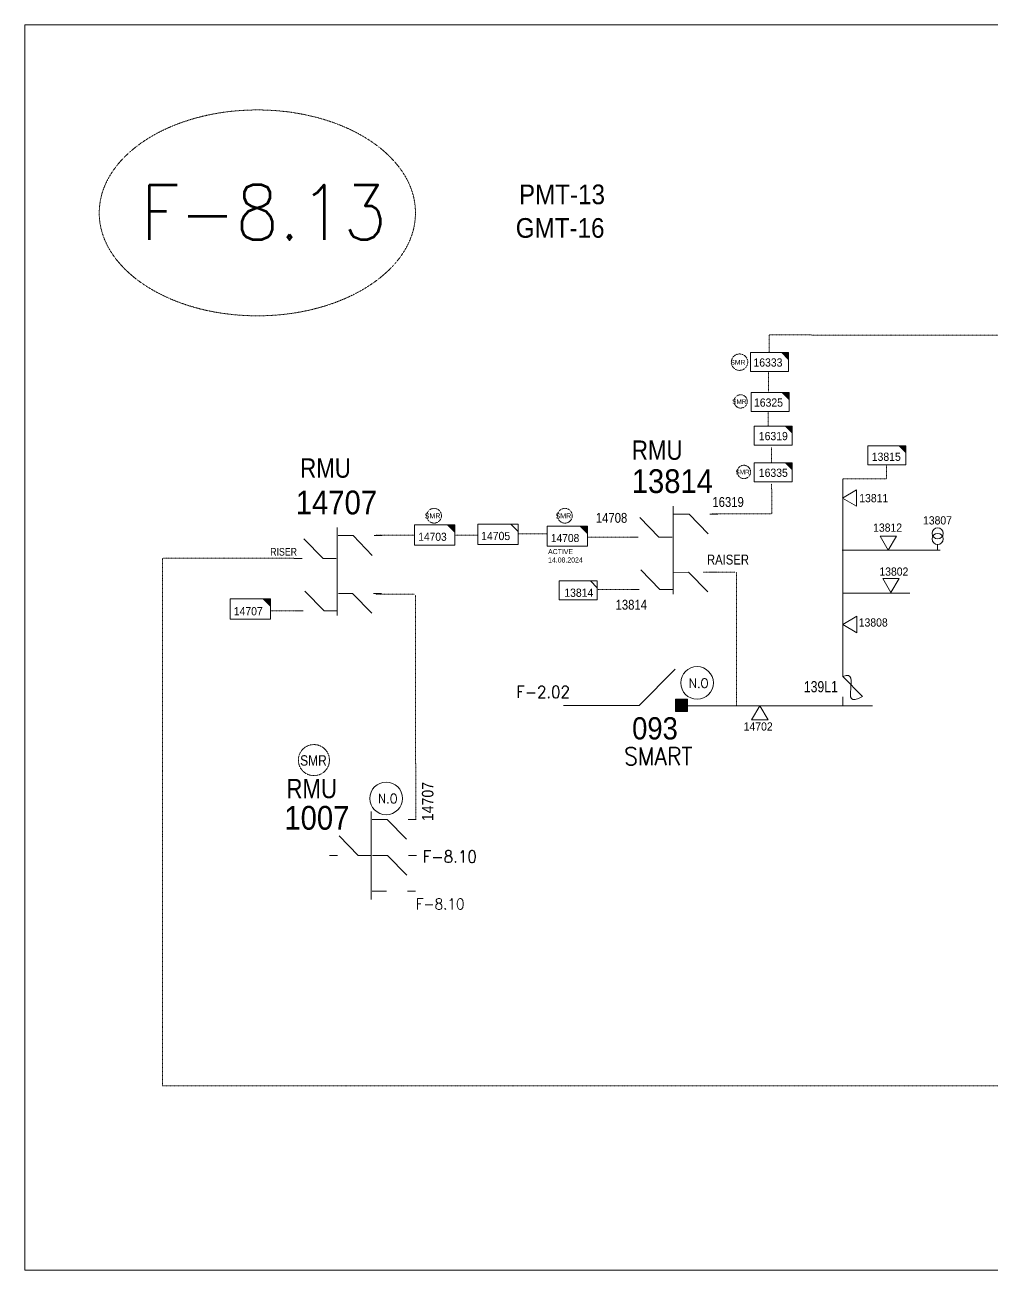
# Model space of a CAD drawing. Header units: metres. Extents: x 65984 to 144644, y -19036 to 23726.
# Drawn here: x 96203 to 96637, y 6455 to 7015 of the extents above; entities that cross this region are included whole.
import ezdxf
from ezdxf.enums import TextEntityAlignment as Align

# ---------------------------------------------------------------- set-up
doc = ezdxf.new("R2010")
doc.units = ezdxf.units.M
doc.header["$MEASUREMENT"] = 0
doc.linetypes.add('DGN Style 3', pattern=[0.013877, 0, -0.013877])
doc.layers.get('0').update_dxf_attribs({"color": 95, "lineweight": 40})
for name, color, linetype, lineweight in [('ABS', 7, 'Continuous', 40), ('ABS NUMBER', 112, 'Continuous', 30), ('d_eos', 111, 'Continuous', 40), ('d_eos no', 121, 'Continuous', 40), ('d_fco', 5, 'Continuous', 40), ('d_fco text', 95, 'Continuous', 40), ('d_oh branch', 94, 'Continuous', 40), ('d_switch', 95, 'Continuous', 40), ('d_tf', 1, 'Continuous', 40), ('d_tf no', 6, 'Continuous', 40), ('d_tf_200', 1, 'Continuous', 40), ('d_ug cable', 95, 'Continuous', 40), ('d_unit sub', 7, 'Continuous', 40), ('fedr no', 95, 'Continuous', 40), ('Level 37', 7, 'Continuous', 0), ('O H MAIN FEEDER', 4, 'Continuous', 100), ('SW N O', 114, 'Continuous', 30)]:
    doc.layers.add(name, color=color, linetype=linetype, lineweight=lineweight)
doc.styles.add('NASKHF', font='naskhf.shx', dxfattribs={"height": 8})
doc.styles.add('Style-Arial', font='arial.ttf')
doc.styles.add('Style-ENGINEERING', font='ENGINEERING.shx')
doc.styles.add('Style-msdefault', font='msdefault.shx')
doc.styles.add('Style-STANDARD', font='STANDARD.shx')

# ---------------------------------------------------------------- blocks, each defined once
blk = doc.blocks.new('TF_8')
at = {"color": 0, "linetype": 'ByBlock', "lineweight": -2}
blk.add_line((6.3, 4.95), (9.9, 1.35), dxfattribs=at)
blk.add_3dface([(-10.1, 4.95), (9.9, 4.95), (9.9, -5.05), (-10.1, -5.05)], dxfattribs=at)
blk = doc.blocks.new('exist.us-1000kva')
at = {"color": 0, "linetype": 'ByBlock', "lineweight": -2, "flags": 128}
blk.add_lwpolyline([(40, 12.9), (32.8, 20), (40, 20)], close=True, dxfattribs=at)
at = {"color": 0, "linetype": 'ByBlock', "lineweight": -2, "extrusion": (0, 0, -1)}
blk.add_solid([(-40, 12.9), (-32.8, 20), (-40, 20)], dxfattribs=at)
at = {"color": 0, "linetype": 'ByBlock', "lineweight": -2, "xscale": 2, "yscale": 2}
blk.add_blockref('TF_8', (20.2, 10.1), dxfattribs=at)
blk = doc.blocks.new('FUSE01')
at = {"color": 0, "linetype": 'ByBlock', "lineweight": -2}
blk.add_line((0, -17.15), (0, -22.55), dxfattribs=at)
at = {"color": 0, "linetype": 'ByBlock', "lineweight": -2, "flags": 128}
blk.add_lwpolyline([(0, 0.05), (0, -5.75), (-11.2, -16.95)], dxfattribs=at)
at = {"color": 0, "linetype": 'ByBlock', "lineweight": -2}
blk.add_open_spline([(-11.2, -16.95), (3.4, -25.35), (-11.6, -1.35), (0, -5.75)], degree=3, dxfattribs=at)
blk = doc.blocks.new('TFU_88')
at = {"layer": 'd_tf_200', "color": 140, "linetype": 'Continuous', "lineweight": 13}
blk.add_line((0, 10), (0, 0), dxfattribs=at)
for centre in [(0, 30), (0, 20)]:
    blk.add_circle(centre, 10, dxfattribs=at)
blk = doc.blocks.new('ABS2_1_1')
at = {"color": 0, "linetype": 'ByBlock', "lineweight": -2, "ltscale": 500}
for q in [(-29900, 43500), (0, 0)]:
    blk.add_line((0, 13600), q, dxfattribs=at)
at = {"color": 0, "linetype": 'ByBlock', "lineweight": -2, "ltscale": 500, "flags": 128}
for points in [[(5000, 43600), (-5000, 43600), (-5000, 53600), (5000, 53600)], [(3791, 49653), (3791, 49653), (3791, 49653)]]:
    blk.add_lwpolyline(points, close=True, dxfattribs=at)
at = {"color": 0, "linetype": 'ByBlock', "lineweight": -2, "ltscale": 500}
for points in [[(5000, 43600), (-5000, 43600), (5000, 53600), (-5000, 53600)], [(3791, 49653), (3791, 49653), (3791, 49653)]]:
    blk.add_solid(points, dxfattribs=at)
blk = doc.blocks.new('TRA1_752')
at = {"layer": 'd_tf', "color": 140, "linetype": 'Continuous', "lineweight": 13, "ltscale": 0.000215867, "flags": 128}
blk.add_lwpolyline([(10.1, -17), (0.1, 0), (-9.9, -17)], close=True, dxfattribs=at)
blk = doc.blocks.new('TRA1_751')
at = {"layer": 'd_tf', "color": 140, "linetype": 'Continuous', "lineweight": 13, "ltscale": 0.000215867, "xscale": 1.000046566207833, "yscale": 1.000046566207833, "zscale": 1.000046566207833, "rotation": 180}
blk.add_blockref('TRA1_752', (0, 0), dxfattribs=at)
blk = doc.blocks.new('TRA1_1220')
at = {"layer": 'd_tf', "color": 140, "linetype": 'Continuous', "lineweight": 13, "ltscale": 0.000283496, "flags": 128}
blk.add_lwpolyline([(10, -17), (0, 0), (-10, -17)], close=True, dxfattribs=at)
blk = doc.blocks.new('TRA1_1219')
at = {"layer": 'd_tf', "color": 140, "linetype": 'Continuous', "lineweight": 13, "ltscale": 0.000283496, "xscale": 1.000046566207833, "yscale": 1.000046566207833, "zscale": 1.000046566207833, "rotation": 180}
blk.add_blockref('TRA1_1220', (0, 0), dxfattribs=at)
blk = doc.blocks.new('*U1430')
at = {"layer": 'SW N O', "color": 3, "lineweight": 13}
blk.add_circle((0, 0), 16.8, dxfattribs=at)
at = {"layer": 'SW N O', "color": 3, "lineweight": 13, "style": 'Style-STANDARD'}
blk.add_text('N.O', height=9.6, dxfattribs=at).set_placement((1.7, -0.2), align=Align.MIDDLE_CENTER)

msp = doc.modelspace()

# ---------------------------------------------------------------- linework, layer by layer
at = {"layer": 'd_eos', "color": 234, "linetype": 'Continuous', "lineweight": 13, "ltscale": 0.807909}
for p, q in [((96493.75, 6759.14), (96493.75, 6798.66)), ((96487.42, 6784.76), (96478.81, 6793.62)), ((96494.16, 6795.03), (96500.91, 6795.03)), ((96500.91, 6795.02), (96509.51, 6786.16)), ((96510.33, 6795.03), (96513.9, 6795.03)), ((96342.88, 6749.55), (96342.88, 6789.07)), ((96343.29, 6785.44), (96350.03, 6785.44)), ((96350.03, 6785.43), (96358.63, 6776.57)), ((96359.45, 6785.44), (96363.03, 6785.44)), ((96336.54, 6775.17), (96327.94, 6784.03)), ((96478.04, 6784.8), (96474.47, 6784.8)), ((96493.3, 6784.76), (96487.42, 6784.76)), ((96327.17, 6775.21), (96323.59, 6775.21)), ((96342.43, 6775.17), (96336.54, 6775.17)), ((96487.87, 6761.19), (96479.26, 6770.05)), ((96493.75, 6768.91), (96500.7, 6768.97)), ((96500.7, 6768.98), (96509.3, 6760.12)), ((96510.12, 6768.98), (96513.69, 6768.98)), ((96336.99, 6751.6), (96328.39, 6760.46)), ((96343.47, 6759.38), (96349.82, 6759.38)), ((96349.82, 6759.39), (96358.43, 6750.53)), ((96359.24, 6759.39), (96362.82, 6759.39)), ((96478.49, 6761.23), (96474.92, 6761.23)), ((96493.75, 6761.18), (96487.87, 6761.18)), ((96327.62, 6751.63), (96324.04, 6751.64)), ((96342.88, 6751.59), (96336.99, 6751.59))]:
    msp.add_line(p, q, dxfattribs=at)
at = {"layer": 'd_eos', "color": 2, "linetype": 'Continuous', "lineweight": 13, "ltscale": 0.807909}
for p, q in [((96358.23, 6622.04), (96358.23, 6661.55)), ((96358.64, 6657.92), (96365.38, 6657.92)), ((96365.38, 6657.92), (96373.98, 6649.06)), ((96374.8, 6657.92), (96378.38, 6657.92)), ((96352.38, 6641.72), (96343.77, 6650.58)), ((96343, 6641.76), (96339.43, 6641.76)), ((96358.26, 6641.71), (96352.38, 6641.72)), ((96358.78, 6641.71), (96365.52, 6641.72)), ((96365.52, 6641.71), (96374.12, 6632.85)), ((96374.94, 6641.72), (96378.52, 6641.72)), ((96358.67, 6625.67), (96365.02, 6625.67)), ((96374.44, 6625.67), (96378.02, 6625.67))]:
    msp.add_line(p, q, dxfattribs=at)
at = {"layer": 'd_oh branch', "color": 140, "linetype": 'Continuous', "lineweight": 13}
for p, q in [((96569.93, 6723.21), (96569.93, 6810.98)), ((96569.7, 6778.94), (96613.68, 6778.94)), ((96569.93, 6759.52), (96600.07, 6759.52))]:
    msp.add_line(p, q, dxfattribs=at)
at = {"layer": 'd_ug cable', "color": 140, "linetype": 'DGN Style 3', "lineweight": 13}
for p, q in [((96536.87, 6867.97), (96536.87, 6875.58)), ((96536.87, 6875.58), (96692.92, 6875.33)), ((96536.67, 6858.82), (96536.67, 6850.15)), ((96536.43, 6841.25), (96536.43, 6834.71)), ((96538.02, 6818.14), (96538.02, 6825.17)), ((96538.06, 6795.26), (96538.02, 6808.69)), ((96511.1, 6795.26), (96538.06, 6795.26)), ((96455.35, 6784.7), (96475.92, 6784.7)), ((96264.5, 6775.24), (96264.5, 6538.27)), ((96323.62, 6775.24), (96264.53, 6775.24)), ((96521.7, 6768.98), (96507.23, 6768.98)), ((96522.28, 6709.18), (96522.28, 6769.06)), ((96459.72, 6761.19), (96478.05, 6761.19)), ((96327.62, 6751.63), (96313.15, 6751.63)), ((96826.21, 6538.23), (96264.5, 6538.23))]:
    msp.add_line(p, q, dxfattribs=at)
at = {"layer": 'd_ug cable', "color": 140, "linetype": 'DGN Style 3', "lineweight": 13, "flags": 128}
for points in [[(96569.93, 6810.98), (96589.65, 6810.98), (96589.65, 6817.28)], [(96377.69, 6785.65), (96360.14, 6785.65)], [(96406.08, 6785.65), (96395.73, 6785.65)], [(96436.87, 6786.19), (96424.18, 6786.19)], [(96377.69, 6759.09), (96360.14, 6759.09)], [(96378.16, 6657.92), (96378.11, 6758.67)]]:
    msp.add_lwpolyline(points, dxfattribs=at)
at = {"layer": 'd_ug cable', "color": 2, "linetype": 'DGN Style 3', "lineweight": 13}
for centre, radius in [((96523.6, 6863.35), 3.69), ((96524.11, 6845.72), 2.99), ((96525.56, 6814.03), 2.99), ((96386.42, 6794.35), 3.32), ((96445.17, 6794.35), 3.32), ((96332.45, 6684.58), 6.98)]:
    msp.add_circle(centre, radius, dxfattribs=at)
at = {"layer": 'fedr no', "color": 82, "linetype": 'DGN Style 3', "lineweight": 13, "true_color": 0x1dc70e}
msp.add_ellipse((96307.05, 6930.41), major_axis=(71.01, 0), ratio=0.651175, dxfattribs=at)
at = {"layer": 'O H MAIN FEEDER', "color": 5, "lineweight": 13, "ltscale": 30}
msp.add_line((96444.52, 6709.18), (96473.3, 6709.18), dxfattribs=at)
at = {"layer": 'O H MAIN FEEDER', "color": 140, "lineweight": 13, "ltscale": 30}
msp.add_line((96500.26, 6708.94), (96583.35, 6708.94), dxfattribs=at)
at = {"layer": 'O H MAIN FEEDER', "color": 140, "linetype": 'Continuous', "lineweight": 13, "flags": 128}
msp.add_lwpolyline([(96202.66, 7014.85), (97147.74, 7014.85), (97147.74, 6455.49), (96202.66, 6455.49)], close=True, dxfattribs=at)

# ---------------------------------------------------------------- block references
at = {"layer": 'ABS', "color": 2, "linetype": 'Continuous', "lineweight": 13, "ltscale": 0.812883, "xscale": 0.0005446322480400587, "yscale": 0.0005446322480400587, "zscale": 0.000360672857092237, "rotation": 269.9999999999997}
msp.add_blockref('ABS2_1_1', (96471.07, 6709.18), dxfattribs=at)
at = {"layer": 'd_fco', "color": 140, "linetype": 'Continuous', "lineweight": 13, "xscale": 0.8, "yscale": -0.8000000000000002, "zscale": 0.1205302691593963, "rotation": 180.0000849144932}
msp.add_blockref('FUSE01', (96569.93, 6726.78), dxfattribs=at)
at = {"layer": 'd_tf', "color": 140, "linetype": 'Continuous', "lineweight": 13, "ltscale": 0.000215867, "xscale": 0.37, "yscale": 0.37, "zscale": 0.37, "rotation": 270}
for p in [(96569.91, 6802.26), (96569.93, 6745.48)]:
    msp.add_blockref('TRA1_751', p, dxfattribs=at)
at = {"layer": 'd_tf', "color": 140, "linetype": 'Continuous', "lineweight": 13, "ltscale": 0.000215867, "xscale": 0.37, "yscale": 0.37, "zscale": 0.37}
for p in [(96590.44, 6778.93), (96591.64, 6759.83)]:
    msp.add_blockref('TRA1_751', p, dxfattribs=at)
at = {"layer": 'd_tf', "color": 140, "linetype": 'Continuous', "lineweight": 13, "ltscale": 0.000283496, "xscale": 0.37, "yscale": 0.37, "zscale": 0.37, "rotation": 180.0000000000001}
msp.add_blockref('TRA1_1219', (96532.73, 6708.92), dxfattribs=at)
at = {"layer": 'd_tf_200', "color": 140, "linetype": 'Continuous', "lineweight": 13, "xscale": 0.25, "yscale": 0.25, "zscale": 0.25, "rotation": 359.9999999999998}
msp.add_blockref('TFU_88', (96612.56, 6778.94), dxfattribs=at)
at = {"layer": 'd_unit sub', "color": 2, "linetype": 'Continuous', "lineweight": 13, "xscale": 0.4267622666565712, "yscale": 0.4267622666565712, "zscale": 0.4267622666565712}
for p in [(96528.53, 6859.13), (96528.77, 6841.14), (96530.21, 6809.61)]:
    msp.add_blockref('exist.us-1000kva', p, dxfattribs=at)
at = {"layer": 'd_unit sub', "color": 140, "linetype": 'Continuous', "lineweight": 13, "xscale": 0.4267622666565712, "yscale": 0.4267622666565712, "zscale": 0.4267622666565712}
for p in [(96530.21, 6826.08), (96581.26, 6817.28)]:
    msp.add_blockref('exist.us-1000kva', p, dxfattribs=at)
at = {"layer": 'd_unit sub', "color": 2, "linetype": 'Continuous', "lineweight": 13, "xscale": 0.453042016234077, "yscale": 0.453042016234077, "zscale": 0.4267622666565712, "rotation": 359.9999999999999}
for p in [(96377.61, 6781.2), (96437.15, 6780.65)]:
    msp.add_blockref('exist.us-1000kva', p, dxfattribs=at)
at = {"layer": 'd_unit sub', "color": 140, "linetype": 'Continuous', "lineweight": 13, "zscale": 0.4267622666565712, "rotation": 359.9999999999999}
for name, p, xscale, yscale in [('TF_8', (96415.24, 6786.08), 0.9065319746054787, 0.9065319746054787), ('TF_8', (96451.27, 6760.88), 0.8535245333131425, 0.8535245333131425), ('exist.us-1000kva', (96294.84, 6747.95), 0.453042016234077, 0.453042016234077)]:
    msp.add_blockref(name, p, dxfattribs=dict(at, xscale=xscale, yscale=yscale))
at = {"layer": 'SW N O', "color": 3, "lineweight": 13, "xscale": 0.4364037377928238, "yscale": 0.4364037377928238, "zscale": 0.4364037377928238}
for p in [(96504.52, 6719.25), (96364.91, 6667.37)]:
    msp.add_blockref('*U1430', p, dxfattribs=at)

# ---------------------------------------------------------------- texts
at = {"layer": 'ABS NUMBER', "color": 2, "lineweight": 13, "style": 'Style-Arial', "width": 0.88}
msp.add_text('093', height=10, dxfattribs=at).set_placement((96475.37, 6703.86), align=Align.TOP_LEFT)
at = {"layer": 'd_eos no', "color": 7, "linetype": 'Continuous', "lineweight": 13, "style": 'Style-Arial', "width": 0.88}
for s, p in [('PMT-13', (96424.53, 6943.14)), ('GMT-16', (96423.09, 6928.06))]:
    msp.add_text(s, height=8.843, dxfattribs=at).set_placement(p, align=Align.TOP_LEFT)
for s, p in [('13814', (96511.69, 6815.24)), ('14707', (96360.82, 6805.65))]:
    msp.add_text(s, height=10.684, dxfattribs=at).set_placement(p, align=Align.TOP_RIGHT)
msp.add_text('14707', height=5.156, rotation=90, dxfattribs=at).set_placement((96380.96, 6674.79), align=Align.TOP_RIGHT)
at = {"layer": 'd_eos no', "color": 2, "linetype": 'Continuous', "lineweight": 13, "style": 'Style-Arial', "width": 0.88}
msp.add_text('1007', height=10.684, dxfattribs=at).set_placement((96348.39, 6664), align=Align.TOP_RIGHT)
at = {"layer": 'd_fco text', "color": 140, "linetype": 'Continuous', "lineweight": 13, "style": 'Style-msdefault', "width": 0.82}
msp.add_text('139L1', height=5, rotation=0.0338, dxfattribs=at).set_placement((96552.49, 6720.06), align=Align.TOP_LEFT)
at = {"layer": 'd_switch', "color": 234, "linetype": 'Continuous', "lineweight": 13, "style": 'Style-ENGINEERING', "width": 0.857143}
msp.add_text('16319', height=4.43, rotation=360, dxfattribs=at).set_placement((96511.4, 6802.75), align=Align.TOP_LEFT)
for s, p in [('14708', (96459.06, 6795.62)), ('13814', (96467.92, 6756.59))]:
    msp.add_text(s, height=4.43, dxfattribs=at).set_placement(p, align=Align.TOP_LEFT)
msp.add_text('RAISER', height=4.43, rotation=0.0004, dxfattribs=at).set_placement((96527.86, 6776.88), align=Align.TOP_RIGHT)
at = {"layer": 'd_tf no', "color": 2, "linetype": 'Continuous', "lineweight": 13, "style": 'Style-msdefault', "width": 0.945946}
for s, height, p in [('16333', 3.7, (96529.85, 6865.05)), ('16325', 3.7, (96530.09, 6847.05)), ('16335', 3.7, (96532.26, 6815.52)), ('14703', 3.626, (96379.33, 6786.72)), ('14708', 3.626, (96438.87, 6786.16))]:
    msp.add_text(s, height=height, dxfattribs=at).set_placement(p, align=Align.TOP_LEFT)
at = {"layer": 'd_tf no', "color": 140, "linetype": 'Continuous', "lineweight": 13, "style": 'Style-msdefault', "width": 0.945946}
for s, p in [('16319', (96532.26, 6832)), ('13815', (96582.99, 6822.71)), ('13811', (96577.37, 6804.11)), ('13812', (96583.59, 6790.87)), ('13807', (96605.99, 6794.13)), ('14705', (96407.57, 6787.12)), ('13802', (96586.4, 6771.12)), ('13814', (96444.9, 6761.63)), ('14707', (96296.45, 6753.31)), ('13808', (96577.13, 6748.26)), ('14702', (96525.47, 6701.54))]:
    msp.add_text(s, height=3.7, dxfattribs=at).set_placement(p, align=Align.TOP_LEFT)
at = {"layer": 'd_tf no', "color": 121, "linetype": 'Continuous', "lineweight": 40, "insert": (96437.62, 6779.38), "char_height": 2.2617, "attachment_point": 1, "style": 'NASKHF'}
msp.add_mtext('\\Fmsdefault;\\H1x;\\W0.945946;ACTIVE\\P14.08.2024', dxfattribs=at)
at = {"layer": 'fedr no', "color": 6, "linetype": 'Continuous', "lineweight": 13, "insert": (96309.86, 6930.65), "char_height": 24.812, "width": 33.8088, "attachment_point": 5, "style": 'Style-STANDARD'}
msp.add_mtext('F-8.13', dxfattribs=at)
at = {"layer": 'fedr no', "color": 55, "linetype": 'Continuous', "lineweight": 40, "attachment_point": 5, "style": 'Style-STANDARD'}
for s, insert, char_height in [('F-2.02', (96435.39, 6715.2), 5.405), ('F-8.10', (96393.48, 6641.26), 5.463), ('F-8.10', (96389.15, 6619.93), 4.917)]:
    msp.add_mtext(s, dxfattribs=dict(at, insert=insert, char_height=char_height))
at = {"layer": 'fedr no', "color": 2, "linetype": 'Continuous', "lineweight": 40, "insert": (96487.11, 6686.34), "char_height": 7.952, "attachment_point": 5, "style": 'Style-STANDARD'}
msp.add_mtext('SMART', dxfattribs=at)
at = {"layer": 'Level 37', "color": 1, "linetype": 'Continuous', "lineweight": 13, "ltscale": 0.812161, "style": 'Style-msdefault', "width": 0.86}
msp.add_text('SMR', height=2.21, rotation=359.9996, dxfattribs=at).set_placement((96526.21, 6862.17), align=Align.RIGHT)
at = {"layer": 'Level 37', "color": 1, "linetype": 'Continuous', "lineweight": 13, "ltscale": 0.729, "style": 'Style-msdefault', "width": 0.86}
for p in [(96526.7, 6844.62), (96528.15, 6812.93)]:
    msp.add_text('SMR', height=2.097, rotation=359.9996, dxfattribs=at).set_placement(p, align=Align.RIGHT)
at = {"layer": 'Level 37', "color": 7, "linetype": 'Continuous', "lineweight": 13, "style": 'Style-msdefault', "width": 0.86}
for p in [(96498, 6828.16), (96349.03, 6820.12)]:
    msp.add_text('RMU', height=8.681, rotation=0.0004, dxfattribs=at).set_placement(p, align=Align.TOP_RIGHT)
at = {"layer": 'Level 37', "color": 1, "linetype": 'Continuous', "lineweight": 13, "ltscale": 0.81, "style": 'Style-msdefault', "width": 0.86}
for p in [(96389.3, 6793.12), (96448.05, 6793.12)]:
    msp.add_text('SMR', height=2.33, rotation=359.9996, dxfattribs=at).set_placement(p, align=Align.RIGHT)
at = {"layer": 'Level 37', "color": 7, "linetype": 'Continuous', "lineweight": 13, "style": 'Style-ENGINEERING', "width": 0.857143}
msp.add_text('RISER', height=3.43, dxfattribs=at).set_placement((96312.83, 6776.44))
at = {"layer": 'Level 37', "color": 1, "linetype": 'Continuous', "lineweight": 13, "ltscale": 1.354914, "style": 'Style-msdefault', "width": 0.86}
msp.add_text('SMR', height=4.682, rotation=359.9996, dxfattribs=at).set_placement((96338.23, 6682.09), align=Align.RIGHT)
at = {"layer": 'Level 37', "color": 2, "linetype": 'Continuous', "lineweight": 13, "style": 'Style-msdefault', "width": 0.86}
msp.add_text('RMU', height=8.681, rotation=0.0004, dxfattribs=at).set_placement((96342.82, 6676.15), align=Align.TOP_RIGHT)

doc.saveas('drawing.dxf')
